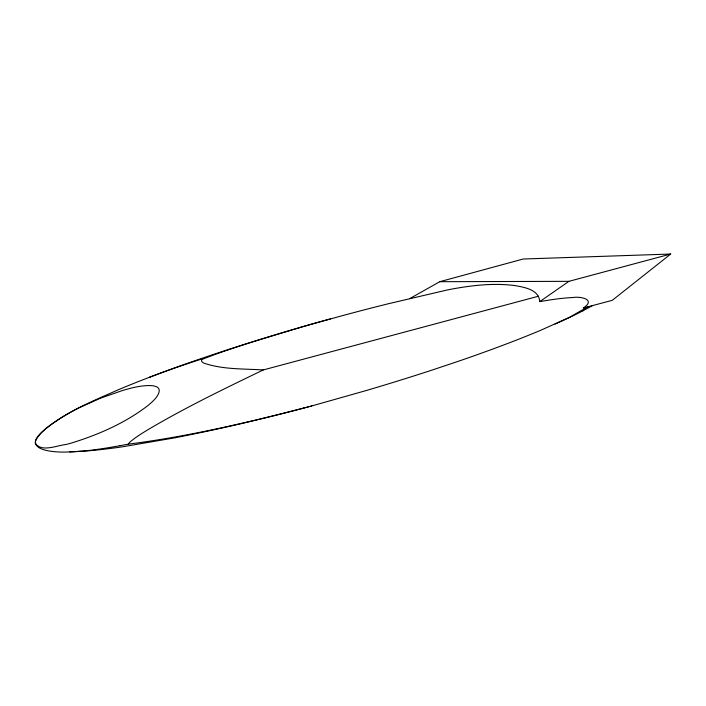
<?xml version="1.0" encoding="UTF-8"?>
<svg xmlns="http://www.w3.org/2000/svg" width="706" height="706" viewBox="0 0 706 706"><rect width="100%" height="100%" fill="white"/><g stroke="black" fill="none" stroke-linecap="round" stroke-linejoin="round"><path stroke-width="1.06" d="M409.877 298.523L439.776 281.694L523.217 259.014L670.7 254.036L612.261 300.332L583.288 308.019C596.517 299.379 580.367 296.176 572.725 297.553C561.641 298.038 550.662 299.759 539.737 301.621C539.102 289.434 523.693 287.095 514.189 285.489C493.679 282.921 472.896 285.268 452.67 288.922A61.387 10.246 -15.4 0 0 446.157 290.228L388.441 303.73A593.711 150.537 -17 0 0 341.783 315.829L330.505 318.927A272.763 53.541 -16.6 0 0 309.81 324.672L293.855 329.27A624.254 161.877 -17.1 0 0 246.747 343.619L228.938 349.329A469.384 107.939 -17 0 0 213.309 354.483L204.687 357.386A360.492 75.93 -17.1 0 0 162.027 372.521L149.628 377.207M120.055 445.698L128.298 444.145L129.11 442.971A48.811 10.052 -18.2 0 1 131.069 441.118L133.928 438.867A126.886 27.234 -17.5 0 1 139.311 435.134A207.246 46.561 -16.8 0 1 146.601 430.519C184.266 408.068 223.811 388.997 263.267 369.944L538.431 296.229M300.174 327.46C267.309 337.494 233.827 346.911 201.978 359.433A31.276 4.933 -17.1 0 0 201.589 360.166L201.616 361.084A85.064 13.485 -16.6 0 0 202.304 362.054A134.352 21.233 -16.3 0 0 203.981 363.166C222.919 369.635 243.517 368.7 263.267 369.944M539.737 301.621L568.921 281.341L670.7 254.036M587.966 306.757L569.548 317.294L540.849 330.223A294.684 51.106 -16 0 1 488.799 350.503L477.574 354.562A340.133 56.992 -16.1 0 1 456.676 361.843L432.248 370.015A386.879 62.463 -16.2 0 1 365.584 390.718L313.076 405.571M149.937 377.083L149.134 377.392A255.925 49.508 -17.3 0 0 118.696 389.58C92.389 401.317 64.634 412.18 42.713 431.41C20.174 450.984 55.915 452.828 69.709 451.902A153.034 27.922 -17.7 0 0 73.768 451.752L80.36 451.302M61.713 417.467C52.368 423.662 41.981 429.733 36.094 439.635A132.499 23.739 -17.9 0 0 35.335 443.262M592.634 305.548L582.829 310.861M78.587 408.033L73.186 410.874A140.803 24.957 -17.8 0 0 61.74 417.458M79.116 407.794L100.764 398.078L122.791 390.418A33.235 5.427 -18.1 0 1 128.21 388.927C135.905 386.482 169.784 379.449 155.955 397.866A187.125 30.296 -19.2 0 1 153.405 400.655A185.943 30.129 -19.2 0 1 147.845 405.615C125.439 422.841 99.114 434.437 72.241 442.786A37.559 6.751 -18.8 0 1 65.923 444.515C57.168 445.345 41.23 452.634 35.362 443.253M150.122 377.013L157.103 374.383A202.693 37.533 -17.4 0 1 194.309 361.419L202.798 358.648M300.456 327.346L307.128 325.431A338.518 70.132 -16.7 0 1 330.505 318.918M311.064 406.109L313.332 405.5M311.584 405.968L304.03 407.989M307.048 407.185L308.954 406.674M305.46 407.6L299.009 409.312A381.319 61.854 -16.2 0 1 175.212 437.729M303.712 408.068C245.917 423.018 187.575 436.582 128.298 444.145M175.15 437.782L122.235 446.845A286.257 49.42 -16.7 0 1 89.344 450.755L69.709 451.902M439.776 281.694L568.921 281.341M582.856 310.861A236.095 42.554 -15.6 0 1 555.092 324.063M120.126 445.654A188.44 33.8 -17.4 0 1 80.219 451.381"/></g></svg>
